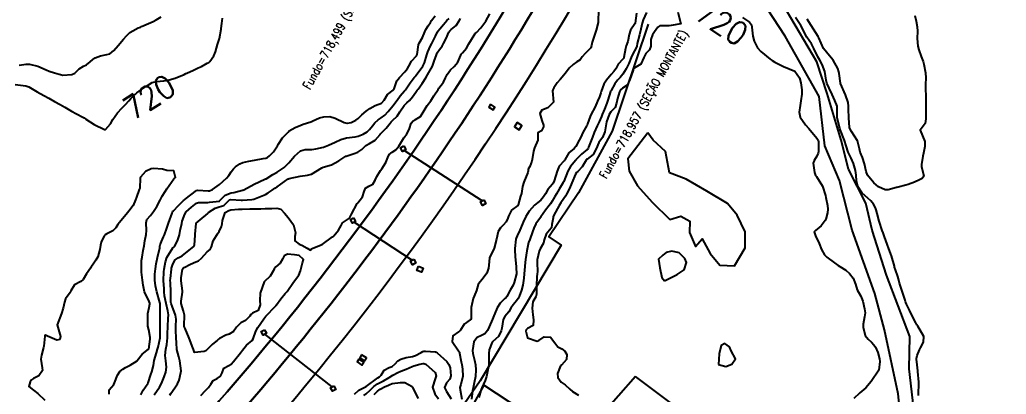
# Model space of a CAD drawing. Header units: metres. Extents: x 318500 to 325275, y 7408834 to 7428799.
# Drawn here: x 321341.3 to 321513.3, y 7415429.7 to 7415495.1 of the extents above; entities that cross this region are included whole.
import ezdxf
from ezdxf.enums import TextEntityAlignment as Align

# ---------------------------------------------------------------- set-up
doc = ezdxf.new("R2010")
doc.units = ezdxf.units.M
doc.header["$MEASUREMENT"] = 0
for name, color, linetype in [('Armário', 45, 'Continuous'), ('Cotas', 45, 'Continuous'), ('Curvas de Nivel 1m', 11, 'Continuous'), ('Curvas de Nivel 5m', 15, 'Continuous'), ('Divisas', 45, 'Continuous'), ('Edificações', 30, 'Continuous'), ('Hidrografia', 140, 'Continuous'), ('Linha Férrea', 20, 'Continuous'), ('Pórticos', 45, 'Continuous'), ('TEXTO', 45, 'Continuous'), ('Vias Primárias', 230, 'Continuous')]:
    doc.layers.add(name, color=color, linetype=linetype)
doc.styles.add('ROMANS', font='romans', dxfattribs={"height": 0.2})
doc.styles.add('Style-STANDARD', font='STANDARD.shx')

msp = doc.modelspace()

# ---------------------------------------------------------------- linework, layer by layer
at = {"layer": 'Armário'}
for points in [[(321423.43, 7415480.31), (321423.12, 7415479.83), (321423.88, 7415479.33), (321424.2, 7415479.81)], [(321428.09, 7415477.15), (321427.59, 7415476.37), (321428.41, 7415475.84), (321428.91, 7415476.61)], [(321410.88, 7415452.04), (321411.69, 7415451.71), (321411.4, 7415450.98), (321410.59, 7415451.31)], [(321400.95, 7415436.57), (321400.63, 7415436.08), (321401.47, 7415435.54), (321401.79, 7415436.03)], [(321400.49, 7415435.83), (321400.17, 7415435.34), (321401, 7415434.79), (321401.32, 7415435.29)]]:
    msp.add_lwpolyline(points, close=True, dxfattribs=at)
at = {"layer": 'Curvas de Nivel 1m', "flags": 128}
for points, elevation in [([(321372.94, 7415429.46), (321373.72, 7415430.37), (321374.28, 7415430.89), (321374.66, 7415431.44), (321375.08, 7415432.09), (321375.75, 7415432.44), (321376.35, 7415432.83), (321376.61, 7415433.42), (321376.95, 7415434.23), (321377.78, 7415434.74), (321378.22, 7415434.96), (321378.62, 7415435.39), (321379.81, 7415436.92), (321380.01, 7415437.16), (321380.18, 7415437.37), (321380.9, 7415438.28), (321381.84, 7415439.07), (321382.04, 7415439.35), (321382.51, 7415440.69), (321382.84, 7415441.34), (321383.89, 7415442.84), (321384.27, 7415443.31), (321385.92, 7415445.06), (321386.03, 7415445.18), (321386.11, 7415445.29), (321386.86, 7415446.36), (321387.64, 7415447.27), (321387.79, 7415447.43), (321387.95, 7415447.65), (321389.07, 7415449.25), (321389.99, 7415450.49), (321390.3, 7415451.24), (321390.64, 7415452.62), (321390.84, 7415453.23), (321390.04, 7415453.91), (321389.25, 7415454.04), (321388.04, 7415454.12), (321387.44, 7415453.87), (321387.14, 7415453.28), (321386.73, 7415452.57), (321386.01, 7415451.94), (321385.73, 7415451.57), (321385.59, 7415451.3), (321384.99, 7415450.3), (321383.97, 7415449.32), (321383.28, 7415447.33), (321383.21, 7415446.05), (321383.26, 7415445.33), (321382.94, 7415444.3), (321381.9, 7415443.82), (321381.61, 7415443.64), (321381.44, 7415443.35), (321380.7, 7415442.54), (321379.88, 7415442.16), (321379.11, 7415441.38), (321378.63, 7415440.62), (321377.85, 7415440.21), (321377.25, 7415440.01), (321376.15, 7415439.43), (321375.98, 7415439.29), (321375.84, 7415439.16), (321374.88, 7415438.39), (321373.95, 7415437.45), (321373.89, 7415437.37), (321373.81, 7415437.27), (321373.51, 7415437.15), (321371.81, 7415437), (321371.68, 7415437.35), (321371.64, 7415437.48), (321371.52, 7415437.78), (321370.91, 7415439.49), (321370.19, 7415441.18), (321370.04, 7415441.51), (321370.02, 7415441.66), (321370.06, 7415443.51), (321369.9, 7415444.19), (321369.5, 7415445.51), (321369.48, 7415445.96), (321369.74, 7415447.51), (321369.74, 7415447.72), (321369.49, 7415449.51), (321369.5, 7415449.99), (321369.73, 7415451.51), (321369.82, 7415451.69), (321370, 7415451.82), (321371.13, 7415452.38), (321372.02, 7415452.78), (321372.5, 7415453), (321373.01, 7415453.47), (321374.04, 7415454.54), (321374.52, 7415454.97), (321374.77, 7415455.44), (321375.06, 7415456.45), (321375.62, 7415457.43), (321375.82, 7415457.7), (321376.09, 7415458.1), (321376.54, 7415458.98), (321376.65, 7415459.42), (321376.69, 7415460), (321377.14, 7415461.41), (321377.77, 7415461.77), (321378.14, 7415461.89), (321379.51, 7415462.01), (321380.14, 7415462.01), (321381.44, 7415462.06), (321382.14, 7415462.07), (321383.4, 7415462.07), (321384.14, 7415462.11), (321385.32, 7415462.13), (321386.14, 7415462.16), (321386.86, 7415462.01), (321387.51, 7415461.28), (321388.13, 7415460.52), (321389.09, 7415459.26), (321389.44, 7415457.9), (321389.33, 7415457.25), (321389.32, 7415456.5), (321390.07, 7415455.91), (321390.55, 7415455.72), (321391.46, 7415455.22), (321392.05, 7415454.85), (321392.2, 7415455.07), (321392.43, 7415455.21), (321394.07, 7415455.83), (321395.9, 7415457.16), (321396, 7415457.25), (321396.08, 7415457.33), (321396.94, 7415458.31), (321397.38, 7415459.15), (321397.63, 7415459.63), (321398.12, 7415459.98), (321398.85, 7415460.41), (321399.16, 7415461.12), (321400.16, 7415462.98), (321400.28, 7415463.11), (321401.12, 7415464.15), (321401.4, 7415465.09), (321401.61, 7415465.68), (321402.2, 7415466.03), (321402.9, 7415466.38), (321403.33, 7415467.07), (321403.59, 7415467.7), (321404.24, 7415468.73), (321404.5, 7415469.06), (321405.18, 7415470.12), (321405.5, 7415471.04), (321405.75, 7415471.57), (321406.28, 7415471.97), (321406.93, 7415472.38), (321407.44, 7415473.01), (321408.31, 7415474.45), (321408.55, 7415474.76), (321408.75, 7415475), (321409.27, 7415476.06), (321409.57, 7415476.99), (321409.91, 7415477.43), (321410.36, 7415477.66), (321411.19, 7415478.15), (321411.68, 7415478.96), (321412.39, 7415480.09), (321413.03, 7415480.94), (321413.56, 7415481.79), (321414.28, 7415482.92), (321414.34, 7415483.01), (321414.43, 7415483.12), (321415.21, 7415484.15), (321415.57, 7415484.91), (321415.84, 7415485.53), (321416.47, 7415486.3), (321417.08, 7415486.89), (321417.7, 7415487.67), (321418.22, 7415488.87), (321418.31, 7415489.07), (321418.52, 7415489.3), (321419.26, 7415490.13), (321419.65, 7415490.85), (321420.56, 7415492.4), (321420.76, 7415492.64), (321420.96, 7415492.84), (321421.73, 7415493.67), (321422.59, 7415494.82), (321423.33, 7415496.09)], 724), ([(321442.24, 7415496.56), (321442.22, 7415494.93), (321442.18, 7415494.56), (321441.87, 7415493.26), (321441.63, 7415492.56), (321441.14, 7415491.17), (321441.03, 7415490.57), (321440.93, 7415490.18), (321440.53, 7415489.75), (321439.92, 7415489.18), (321439.42, 7415488.59), (321439.03, 7415488.06), (321438.5, 7415487.71), (321437.82, 7415487.28), (321437.16, 7415486.62), (321436.47, 7415485.73), (321435.55, 7415484.64), (321435.05, 7415484.05), (321434.44, 7415483.16), (321434.27, 7415482.82), (321434.25, 7415482.66), (321434.4, 7415480.66), (321433.39, 7415479.67), (321432.39, 7415479.3), (321432.01, 7415478.69), (321432.36, 7415477.5), (321432.69, 7415476.68), (321432.67, 7415476.35), (321432.34, 7415475.7), (321431.69, 7415475.33), (321431.7, 7415474.69), (321431.68, 7415474.06), (321431.11, 7415472.7), (321430.89, 7415472.1), (321430.67, 7415470.7), (321430.6, 7415470.37), (321430.25, 7415469.43), (321429.99, 7415468.96), (321429.98, 7415468.71), (321429.93, 7415468.41), (321429.22, 7415466.72), (321429, 7415465.93), (321428.8, 7415464.73), (321428.65, 7415464.27), (321428.22, 7415462.74), (321428.16, 7415462.63), (321427.09, 7415461.82), (321426.56, 7415460.76), (321426.45, 7415460.44), (321426.13, 7415459.8), (321425.65, 7415459.23), (321425.17, 7415458.77), (321424.78, 7415458.1), (321424.45, 7415456.78), (321424.06, 7415455.22), (321423.87, 7415454.79), (321423.27, 7415453.57), (321423.18, 7415452.8), (321423.1, 7415451.72), (321422.77, 7415450.81), (321421.99, 7415449.73), (321421.57, 7415449.24), (321421.29, 7415448.83), (321420.97, 7415447.83), (321420.57, 7415446.83), (321420.39, 7415446.39), (321420.06, 7415444.84), (321420.05, 7415444.71), (321420.03, 7415442.84), (321420, 7415442.74), (321419.9, 7415442.66), (321418.84, 7415441.9), (321418.18, 7415440.87), (321418.04, 7415440.7), (321417.87, 7415440.59), (321416.84, 7415439.89), (321416.71, 7415438.88), (321417.82, 7415437.28), (321417.99, 7415437.03), (321418.03, 7415436.87), (321418.31, 7415435.38), (321418.41, 7415434.86), (321418.55, 7415434.09), (321418.59, 7415432.86), (321418.25, 7415431.37), (321418.1, 7415430.86), (321418.12, 7415430.48), (321418.44, 7415428.86)], 724), ([(321448.89, 7415496.19), (321448.64, 7415494.47), (321448.63, 7415494.43), (321448.59, 7415494.34), (321447.83, 7415493.23), (321447.58, 7415492.48), (321447.35, 7415491.29), (321447.09, 7415490.49), (321446.97, 7415490.06), (321446.67, 7415488.5), (321446.64, 7415488.37), (321446.51, 7415488.18), (321445.69, 7415487.31), (321445.27, 7415486.51), (321444.95, 7415486.04), (321444.47, 7415485.51), (321443.62, 7415484.53), (321443.18, 7415483.8), (321442.72, 7415482.55), (321442.65, 7415482.32), (321442.42, 7415481.59), (321442.09, 7415480.87), (321441.95, 7415480.56), (321441.6, 7415479.77), (321440.95, 7415478.57), (321440.77, 7415478.18), (321440.35, 7415476.9), (321440.27, 7415476.67), (321440.21, 7415476.58), (321439.51, 7415475.41), (321439.15, 7415474.59), (321438.88, 7415474.03), (321438.3, 7415472.93), (321438, 7415472.6), (321437.09, 7415471.81), (321436.39, 7415470.63), (321436.35, 7415470.55), (321436.27, 7415470.45), (321435.39, 7415469.5), (321435.03, 7415468.65), (321434.53, 7415466.96), (321434.4, 7415466.66), (321434.34, 7415466.54), (321434.22, 7415466.38), (321433.43, 7415465.44), (321432.99, 7415464.67), (321432.69, 7415464.17), (321432.17, 7415463.57), (321431.68, 7415463.17), (321431.08, 7415462.7), (321430.15, 7415461.66), (321429.57, 7415460.72), (321429.11, 7415459.74), (321428.69, 7415458.73), (321428.52, 7415458.32), (321428.09, 7415457.35), (321427.9, 7415456.93), (321427.84, 7415456.74), (321427.69, 7415455.12), (321427.69, 7415454.74), (321427.79, 7415452.99), (321427.81, 7415452.74), (321427.95, 7415450.79), (321427.94, 7415450.74), (321427.52, 7415449.21), (321427.35, 7415448.75), (321426.87, 7415447.84), (321426.27, 7415446.76), (321426.14, 7415446.57), (321425.94, 7415446.38), (321425.09, 7415445.61), (321424.61, 7415444.78), (321423.9, 7415443.09), (321423.77, 7415442.79), (321423.21, 7415441.47), (321422.9, 7415440.8), (321422.41, 7415440.25), (321421.86, 7415439.96), (321421.08, 7415439.59), (321420.49, 7415438.83), (321420.31, 7415437.32), (321420.35, 7415436.83), (321420.61, 7415435.63), (321420.82, 7415434.82), (321420.89, 7415433.94), (321420.78, 7415432.82), (321420.6, 7415431.68), (321420.4, 7415430.83), (321420.27, 7415430.3), (321420.11, 7415428.83)], 723), ([(321450.62, 7415496.31), (321450.01, 7415495.03), (321449.86, 7415494.45), (321449.63, 7415493.4), (321449.37, 7415492.46), (321449.01, 7415490.93), (321448.94, 7415490.46), (321448.84, 7415490.16), (321448.53, 7415489.65), (321448.12, 7415488.87), (321447.97, 7415488.48), (321447.53, 7415487.45), (321447.05, 7415486.49), (321446.47, 7415485.55), (321446, 7415484.97), (321445.58, 7415484.51), (321445.09, 7415483.87), (321444.43, 7415482.73), (321444.36, 7415482.59), (321444.33, 7415482.52), (321443.89, 7415481.05), (321443.73, 7415480.53), (321443.32, 7415479.46), (321442.91, 7415478.54), (321442.75, 7415478.17), (321442.36, 7415477.26), (321442.11, 7415476.79), (321442, 7415476.56), (321441.5, 7415475.4), (321441.19, 7415474.57), (321440.52, 7415472.8), (321440.44, 7415472.58), (321440.39, 7415472.48), (321440.3, 7415472.4), (321439.27, 7415471.6), (321438.31, 7415470.6), (321438.29, 7415470.58), (321438.27, 7415470.55), (321437.39, 7415469.47), (321436.92, 7415468.62), (321436.22, 7415466.85), (321436.11, 7415466.63), (321435.38, 7415465.47), (321434.9, 7415464.65), (321434.65, 7415464.19), (321434.17, 7415463.4), (321433.87, 7415462.96), (321433.65, 7415462.67), (321433.02, 7415461.81), (321432.22, 7415460.68), (321432.19, 7415460.63), (321432.14, 7415460.56), (321431.35, 7415459.46), (321430.97, 7415458.7), (321430.74, 7415458.07), (321430.25, 7415456.71), (321430.07, 7415456.18), (321429.73, 7415454.72), (321429.54, 7415453.22), (321429.49, 7415452.72), (321429.35, 7415451.38), (321429.3, 7415450.72), (321429.22, 7415449.95), (321429.05, 7415448.72), (321428.83, 7415447.86), (321428.4, 7415446.73), (321428.26, 7415446.43), (321427.94, 7415446.02), (321427.35, 7415445.33), (321426.99, 7415444.75), (321426.6, 7415444.07), (321425.91, 7415443.28), (321425.65, 7415442.76), (321425.39, 7415441.25), (321425.3, 7415440.77), (321424.84, 7415439.79), (321423.84, 7415438.92), (321423.77, 7415438.87), (321423.69, 7415438.79), (321423.2, 7415437.42), (321423.12, 7415436.8), (321423.15, 7415435.45), (321423.13, 7415434.8), (321422.91, 7415433.66), (321422.71, 7415432.8), (321422.49, 7415432.07), (321421.91, 7415430.81), (321421.85, 7415430.69), (321421.73, 7415430.37), (321421.39, 7415429.14)], 722), ([(321456.07, 7415496.37), (321456.59, 7415494.36), (321454.92, 7415494.05), (321454.58, 7415494.02), (321452.97, 7415494.03), (321452.58, 7415493.77), (321452.04, 7415492.95), (321451.66, 7415492.43), (321451.38, 7415491.6), (321451.37, 7415490.43), (321451.17, 7415489.8), (321450.52, 7415489.18), (321450.25, 7415488.71), (321450.17, 7415488.45), (321449.65, 7415487.29), (321448.48, 7415486.63), (321448.41, 7415486.54), (321448.37, 7415486.47), (321448.27, 7415486.27), (321447.68, 7415484.48), (321447.27, 7415483.67), (321446.44, 7415483.14), (321446.09, 7415482.85), (321445.92, 7415482.51), (321445.59, 7415481.33), (321445.41, 7415480.51), (321445.13, 7415479.77), (321444.38, 7415479), (321444.1, 7415478.52), (321443.66, 7415477.23), (321443.52, 7415476.53), (321443.38, 7415475.49), (321442.94, 7415474.54), (321442.31, 7415473.64), (321441.84, 7415472.56), (321441.32, 7415471.53), (321440.27, 7415470.75), (321440.17, 7415470.68), (321440.1, 7415470.58), (321439.43, 7415469.41), (321438.63, 7415468.6), (321438.43, 7415468.41), (321438.24, 7415468.1), (321437.61, 7415466.61), (321437.2, 7415465.62), (321436.7, 7415464.62), (321436.52, 7415464.29), (321436.18, 7415463.86), (321435.68, 7415463.13), (321435.4, 7415462.64), (321434.45, 7415460.96), (321434.34, 7415460.66), (321434.33, 7415460.47), (321434.12, 7415459.32), (321434.03, 7415458.74), (321433.99, 7415458.66), (321433.13, 7415457.64), (321432.79, 7415456.67), (321432.68, 7415456.07), (321432.06, 7415455.07), (321431.91, 7415454.68), (321431.58, 7415453.14), (321431.56, 7415452.69), (321431.62, 7415451.08), (321431.57, 7415450.69), (321431.47, 7415450.17), (321431.44, 7415448.69), (321431.46, 7415447.19), (321431.3, 7415446.69), (321430.82, 7415445.82), (321430.71, 7415444.7), (321430.78, 7415443.56), (321430.92, 7415442.69), (321430.88, 7415441.7), (321429.88, 7415441.2), (321429.62, 7415440.96), (321429.57, 7415440.71), (321429.85, 7415439.56), (321431.56, 7415438.97), (321431.85, 7415439.1), (321432.79, 7415439.74), (321433.86, 7415439.67), (321434.61, 7415438.65), (321435.16, 7415437.97), (321435.83, 7415437.62), (321436.4, 7415437.19), (321436.72, 7415436.62), (321436.68, 7415435.75), (321435.79, 7415434.8), (321435.7, 7415434.73), (321435.63, 7415434.63), (321435.11, 7415433.3), (321435.14, 7415432.64), (321435.75, 7415431.83), (321436.46, 7415431.34), (321437.25, 7415430.61), (321437.73, 7415430.17), (321438.78, 7415429.53)], 721), ([(321341.26, 7415487.11), (321342.47, 7415487.34), (321343.02, 7415487.32), (321344.47, 7415486.97), (321345.98, 7415486.32), (321346.45, 7415486.1), (321347.41, 7415485.82), (321348.22, 7415485.57), (321348.45, 7415485.49), (321348.86, 7415485.38), (321350.45, 7415485.49), (321350.92, 7415485.77), (321351.72, 7415486.51), (321352.47, 7415486.94), (321353, 7415487.21), (321353.61, 7415487.73), (321354.07, 7415488.14), (321354.49, 7415488.39), (321355.44, 7415488.77), (321356.5, 7415488.98), (321357.05, 7415489.14), (321357.72, 7415489.68), (321358.52, 7415490.6), (321359.43, 7415491.66), (321359.95, 7415492.24), (321360.55, 7415492.82), (321361.04, 7415493.15), (321362.01, 7415493.63), (321362.38, 7415493.8), (321362.56, 7415493.88), (321363.77, 7415494.4), (321364.58, 7415494.77), (321365.11, 7415495.05), (321365.98, 7415495.57)], 719), ([(321362.44, 7415429.6), (321362.89, 7415430.42), (321363.7, 7415431.59), (321363.71, 7415431.61), (321363.73, 7415431.67), (321364.21, 7415433.13), (321364.35, 7415433.58), (321364.64, 7415434.72), (321364.8, 7415435.57), (321365.16, 7415436.92), (321365.37, 7415437.57), (321365.46, 7415437.92), (321365.84, 7415439.56), (321365.84, 7415441.56), (321365.81, 7415443.48), (321365.81, 7415443.56), (321365.81, 7415443.64), (321365.82, 7415445.56), (321365.79, 7415445.69), (321365.22, 7415447.57), (321364.99, 7415448.61), (321364.9, 7415449.58), (321364.91, 7415450.65), (321365.01, 7415451.57), (321365.13, 7415452.46), (321365.35, 7415453.57), (321365.74, 7415455.25), (321365.79, 7415455.56), (321365.84, 7415455.78), (321366.06, 7415456.33), (321366.43, 7415457.2), (321366.57, 7415457.55), (321366.98, 7415458.67), (321367.28, 7415459.54), (321367.91, 7415461.32), (321367.98, 7415461.53), (321368.04, 7415461.63), (321368.13, 7415461.73), (321369.03, 7415462.64), (321369.92, 7415463.51), (321370.05, 7415463.63), (321370.16, 7415463.72), (321371.18, 7415464.49), (321372.19, 7415465.24), (321372.37, 7415465.29), (321374.19, 7415465.2), (321374.41, 7415465.22), (321374.94, 7415465.44), (321376.2, 7415466.32), (321377.38, 7415467.41), (321377.77, 7415467.86), (321378.23, 7415468.54), (321378.61, 7415469.02), (321378.99, 7415469.39), (321379.7, 7415469.93), (321380.25, 7415470.15), (321381.26, 7415470.36), (321382.26, 7415470.58), (321383.76, 7415470.82), (321384.26, 7415470.93), (321384.53, 7415471.05), (321384.91, 7415471.31), (321385.58, 7415472), (321386.29, 7415473.05), (321386.42, 7415473.3), (321387.15, 7415474.44), (321387.95, 7415475.28), (321388.13, 7415475.46), (321388.33, 7415475.65), (321389.35, 7415476.24), (321390.34, 7415476.69), (321390.76, 7415476.82), (321392.1, 7415477.22), (321392.27, 7415477.31), (321392.35, 7415477.37), (321393.61, 7415477.95), (321394.36, 7415478.1), (321395.38, 7415478.16), (321396.36, 7415477.91), (321397.89, 7415477.14), (321398.35, 7415477), (321398.49, 7415476.99), (321399.1, 7415477.13), (321399.96, 7415477.51), (321400.36, 7415477.83), (321400.99, 7415478.48), (321401.75, 7415479.09), (321402.38, 7415479.57), (321403.34, 7415480.12), (321404.39, 7415480.51), (321404.91, 7415481.05), (321405.45, 7415482.01), (321406.43, 7415482.77), (321406.55, 7415482.9), (321406.62, 7415483.03), (321407.09, 7415484.38), (321407.54, 7415485.01), (321408.47, 7415485.97), (321408.93, 7415486.54), (321409.19, 7415486.99), (321409.63, 7415487.85), (321410.51, 7415488.78), (321410.59, 7415488.9), (321410.61, 7415488.98), (321410.85, 7415490.66), (321410.96, 7415490.97), (321411.54, 7415491.95), (321411.97, 7415492.96), (321412.15, 7415493.37), (321412.58, 7415494), (321412.94, 7415494.59), (321413.14, 7415494.94), (321413.78, 7415495.76)], 721), ([(321364.78, 7415429.57), (321365.72, 7415430.92), (321366.05, 7415431.56), (321366.54, 7415432.76), (321366.81, 7415433.54), (321366.92, 7415434.4), (321366.8, 7415435.54), (321366.72, 7415436.46), (321366.84, 7415437.54), (321366.98, 7415438.38), (321367.1, 7415439.54), (321367.13, 7415440.26), (321367.18, 7415441.54), (321367.24, 7415442.9), (321367.26, 7415443.54), (321367.16, 7415444.28), (321366.85, 7415445.55), (321366.59, 7415446.9), (321366.54, 7415447.55), (321366.5, 7415448.09), (321366.38, 7415449.55), (321366.46, 7415451.08), (321366.53, 7415451.55), (321366.75, 7415452.82), (321367.01, 7415453.55), (321368.05, 7415455.23), (321368.19, 7415455.38), (321368.36, 7415455.53), (321368.93, 7415456.66), (321369.18, 7415457.52), (321369.34, 7415458.26), (321369.58, 7415459.52), (321369.69, 7415459.93), (321370.13, 7415461.11), (321370.38, 7415461.51), (321371.27, 7415462.37), (321372.15, 7415463.04), (321372.49, 7415463.14), (321374.16, 7415463.17), (321374.4, 7415463.2), (321376.16, 7415463.41), (321376.19, 7415463.43), (321377.14, 7415464.45), (321378.18, 7415464.84), (321378.67, 7415464.91), (321380.19, 7415465.3), (321380.25, 7415465.32), (321380.39, 7415465.38), (321382.2, 7415466.38), (321384.1, 7415467.22), (321384.21, 7415467.27), (321384.24, 7415467.29), (321384.28, 7415467.32), (321385.45, 7415468.07), (321386.23, 7415468.49), (321387.44, 7415469.28), (321388.25, 7415470.07), (321389.24, 7415471.26), (321390.28, 7415472.19), (321391.08, 7415472.43), (321392.29, 7415472.44), (321392.97, 7415472.53), (321394.29, 7415472.82), (321394.57, 7415472.92), (321395.16, 7415473.18), (321396.31, 7415473.68), (321397.31, 7415474.15), (321398.31, 7415474.48), (321399.84, 7415474.65), (321400.32, 7415474.75), (321401.2, 7415475.1), (321401.92, 7415475.5), (321402.33, 7415475.89), (321402.85, 7415476.57), (321403.24, 7415477.07), (321403.82, 7415477.61), (321404.36, 7415477.95), (321405, 7415478.42), (321405.59, 7415479.04), (321406.39, 7415480.02), (321407.12, 7415481.02), (321407.65, 7415481.77), (321408.43, 7415482.68), (321408.58, 7415482.84), (321408.7, 7415483), (321409.41, 7415484.03), (321410.13, 7415484.98), (321410.28, 7415485.16), (321410.46, 7415485.39), (321411.63, 7415486.96), (321411.92, 7415487.53), (321412.32, 7415488.95), (321412.37, 7415489.09), (321412.52, 7415489.44), (321412.98, 7415490.5), (321413.18, 7415490.94), (321413.85, 7415492.22), (321414.18, 7415492.93), (321414.32, 7415493.16), (321414.57, 7415493.46), (321415.25, 7415494.24), (321415.83, 7415494.91), (321416.19, 7415495.31)], 722), ([(321367.52, 7415429.53), (321367.71, 7415429.8), (321368.41, 7415430.83), (321368.84, 7415431.52), (321369.12, 7415432.14), (321369.45, 7415433.51), (321369.47, 7415433.81), (321369.28, 7415435.52), (321369.09, 7415436.23), (321368.74, 7415437.52), (321368.67, 7415438.67), (321368.64, 7415439.52), (321368.58, 7415440.8), (321368.57, 7415441.52), (321368.61, 7415442.8), (321368.51, 7415443.52), (321367.91, 7415445.05), (321367.74, 7415445.53), (321367.71, 7415445.75), (321367.71, 7415447.53), (321367.61, 7415449.18), (321367.59, 7415449.54), (321367.6, 7415449.91), (321367.78, 7415451.53), (321367.81, 7415451.72), (321368.01, 7415452.4), (321368.42, 7415453.13), (321368.94, 7415453.52), (321369.66, 7415453.88), (321370.04, 7415454.12), (321371.67, 7415455.49), (321371.81, 7415455.73), (321371.94, 7415457.48), (321371.95, 7415457.61), (321372.08, 7415459.48), (321372.11, 7415459.57), (321372.78, 7415460.13), (321374.13, 7415461.23), (321374.23, 7415461.34), (321374.33, 7415461.45), (321375.4, 7415462.17), (321376.14, 7415462.39), (321376.9, 7415462.67), (321377.7, 7415463.41), (321377.93, 7415463.64), (321378.16, 7415463.7), (321379.97, 7415463.57), (321380.16, 7415463.57), (321381.83, 7415463.69), (321382.17, 7415463.76), (321383.3, 7415464.2), (321384.18, 7415464.59), (321384.67, 7415464.83), (321385.34, 7415465.31), (321385.84, 7415465.65), (321386.2, 7415465.88), (321388.14, 7415467.27), (321388.21, 7415467.32), (321388.31, 7415467.37), (321390.23, 7415467.78), (321391.54, 7415467.91), (321392.23, 7415468.1), (321394.01, 7415469.19), (321394.15, 7415469.29), (321394.24, 7415469.33), (321395.67, 7415469.75), (321396.25, 7415470.02), (321396.97, 7415470.44), (321398, 7415471.14), (321398.18, 7415471.24), (321398.27, 7415471.27), (321399.67, 7415471.73), (321400.28, 7415471.96), (321400.97, 7415472.42), (321401.71, 7415473.09), (321402.3, 7415473.44), (321403.31, 7415474.07), (321404.18, 7415475.06), (321404.24, 7415475.14), (321404.32, 7415475.23), (321405.25, 7415476.13), (321405.92, 7415477.04), (321406.12, 7415477.27), (321406.36, 7415477.48), (321407.12, 7415478.26), (321407.61, 7415479.01), (321408.39, 7415480.08), (321408.85, 7415480.54), (321409.3, 7415480.99), (321409.8, 7415481.59), (321410.42, 7415482.44), (321410.64, 7415482.76), (321410.79, 7415482.97), (321411.49, 7415483.91), (321412.17, 7415484.95), (321412.46, 7415485.43), (321413.28, 7415486.94), (321413.62, 7415487.81), (321414, 7415488.93), (321414.15, 7415489.29), (321414.52, 7415489.89), (321414.99, 7415490.46), (321415.25, 7415490.91), (321415.68, 7415491.78), (321416.16, 7415492.9), (321416.32, 7415493.15), (321416.57, 7415493.36), (321417.41, 7415494.05), (321417.97, 7415494.88), (321418.18, 7415495.3)], 723), ([(321497.43, 7415495.82), (321497.62, 7415494.8), (321497.81, 7415493.81), (321497.86, 7415493.08), (321497.82, 7415491.81), (321497.93, 7415490.43), (321498.08, 7415489.81), (321498.52, 7415488.67), (321498.87, 7415487.8), (321499, 7415487.3), (321499.26, 7415485.79), (321499.35, 7415484.92), (321499.29, 7415483.79), (321499.27, 7415482.97), (321499.32, 7415481.79), (321499.34, 7415480.87), (321499.34, 7415479.79), (321499.33, 7415478.86), (321499.33, 7415477.79), (321499.19, 7415476.97), (321498.35, 7415475.8), (321499.12, 7415473.79), (321499.16, 7415472.95), (321498.94, 7415471.79), (321498.82, 7415471.27), (321498.55, 7415469.8), (321498.59, 7415469.47), (321498.98, 7415467.79), (321498.68, 7415467.36), (321498.24, 7415467.11), (321497.34, 7415466.7), (321496.23, 7415466.3), (321495.86, 7415466.2), (321494.47, 7415465.86), (321494.27, 7415465.81), (321494.22, 7415465.79), (321492.73, 7415465.35), (321492.21, 7415465.37), (321491.04, 7415465.9), (321490.23, 7415466.58), (321489.17, 7415467.93), (321488.91, 7415468.58), (321488.64, 7415469.93), (321488.29, 7415471), (321487.89, 7415471.94), (321487.73, 7415472.52), (321487.39, 7415473.95), (321486.34, 7415475.56), (321486.13, 7415475.96), (321486.04, 7415476.28), (321485.89, 7415477.97), (321485.86, 7415479.43), (321485.86, 7415479.97), (321485.78, 7415480.6), (321485.34, 7415481.98), (321484.46, 7415483.94), (321484.44, 7415483.99), (321484.2, 7415485.71), (321484.14, 7415486), (321483.95, 7415486.54), (321483.16, 7415488.01), (321482.52, 7415488.74), (321481.5, 7415490.03), (321480.67, 7415491.93), (321480.63, 7415492.04), (321480.56, 7415492.16), (321479.32, 7415494.06), (321478.61, 7415495.14)], 721), ([(321401.33, 7415429.47), (321401.72, 7415429.77), (321402.42, 7415430.38), (321403.07, 7415431.06), (321403.74, 7415431.54), (321404.74, 7415432.05), (321405.76, 7415432.64), (321406.39, 7415433.02), (321407.27, 7415433.51), (321407.77, 7415433.73), (321408.69, 7415434.07), (321409.78, 7415434.56), (321410.08, 7415434.67), (321411.1, 7415434.96), (321411.66, 7415435.09), (321411.79, 7415435.09), (321412.16, 7415434.94), (321413.77, 7415433.48), (321413.95, 7415432.92), (321413.75, 7415432.37), (321413.33, 7415430.93), (321413.72, 7415429.78), (321414.36, 7415428.91)], 726), ([(321403.13, 7415429.65), (321403.73, 7415430.25), (321404.2, 7415430.58), (321405.07, 7415431.04), (321405.53, 7415431.24), (321405.74, 7415431.34), (321406.28, 7415431.56), (321407.75, 7415431.77), (321408.5, 7415431.74), (321409.74, 7415431.03), (321409.79, 7415430.97), (321409.82, 7415430.89), (321410.83, 7415428.96)], 727)]:
    msp.add_lwpolyline(points, dxfattribs=dict(at, elevation=elevation))
at = {"layer": 'Curvas de Nivel 5m', "flags": 128}
for points, elevation in [([(321340.55, 7415483.79), (321342.42, 7415483.54), (321342.94, 7415483.35), (321344.41, 7415482.51), (321345.57, 7415481.84), (321346.39, 7415481.38), (321347.39, 7415480.82), (321348.38, 7415480.26), (321349.2, 7415479.79), (321350.36, 7415479.13), (321351.22, 7415478.63), (321352.35, 7415478.05), (321352.55, 7415477.95), (321352.86, 7415477.74), (321354.34, 7415476.76), (321356.1, 7415475.93), (321356.32, 7415475.91), (321357.16, 7415476.87), (321357.58, 7415477.68), (321358.36, 7415478.8), (321359.17, 7415479.66), (321359.76, 7415480.27), (321360.39, 7415480.93), (321360.73, 7415481.3), (321361.03, 7415481.63), (321361.74, 7415482.3), (321362.42, 7415482.75), (321362.94, 7415483.1), (321363.59, 7415483.6), (321364.44, 7415484.11), (321365.17, 7415484.31), (321366.44, 7415484.43), (321367.42, 7415484.58), (321368.44, 7415484.87), (321369.99, 7415485.52), (321370.29, 7415485.67), (321370.45, 7415485.74), (321371.66, 7415486.29), (321372.47, 7415486.66), (321373.02, 7415486.93), (321374.04, 7415487.46), (321374.32, 7415487.63), (321374.48, 7415487.78), (321375.2, 7415488.75), (321375.5, 7415489.45), (321375.85, 7415490.77), (321376.07, 7415491.44), (321376.17, 7415491.8), (321376.45, 7415493.43), (321376.46, 7415493.53), (321376.58, 7415494.43), (321376.69, 7415495.33)], 720), ([(321467.36, 7415495.47), (321468.6, 7415494.67), (321468.92, 7415494.2), (321469.01, 7415493.77), (321469.18, 7415492.19), (321469.41, 7415491.33), (321469.96, 7415490.19), (321470.53, 7415489.5), (321472.16, 7415488.16), (321472.51, 7415487.93), (321472.97, 7415487.67), (321474.49, 7415486.9), (321476.48, 7415486.1), (321477.28, 7415484.9), (321477.54, 7415484.08), (321477.7, 7415482.82), (321477.7, 7415482.08), (321477.55, 7415480.94), (321477.41, 7415480.08), (321477.24, 7415478.94), (321477.41, 7415478.08), (321478.36, 7415476.7), (321478.91, 7415476.06), (321480.33, 7415474.42), (321480.54, 7415474.04), (321480.59, 7415473.76), (321480.59, 7415472.04), (321480.54, 7415471.79), (321480.29, 7415471.26), (321479.83, 7415470.49), (321479.7, 7415470.05), (321479.91, 7415468.38), (321480, 7415468.04), (321480.09, 7415467.89), (321480.24, 7415467.71), (321481.31, 7415466.03), (321481.84, 7415464.38), (321481.91, 7415464.02), (321482.17, 7415462.64), (321482.23, 7415462.02), (321482.15, 7415461.36), (321481.88, 7415460.28), (321481.77, 7415460.02), (321481.06, 7415459.1), (321480.11, 7415458.29), (321479.96, 7415458.19), (321479.87, 7415458.04), (321480.1, 7415457.32), (321480.71, 7415456.03), (321481.11, 7415454.99), (321481.67, 7415454.02), (321482.05, 7415453.65), (321483.39, 7415452.64), (321484.03, 7415452.18), (321484.33, 7415451.99), (321485.39, 7415451.34), (321486.02, 7415450.8), (321486.63, 7415449.95), (321487.03, 7415448.91), (321487.35, 7415447.95), (321487.96, 7415446.79), (321488.33, 7415445.93), (321488.64, 7415444.63), (321488.72, 7415443.93), (321488.63, 7415443.22), (321488.42, 7415441.93), (321488.41, 7415441.41), (321488.73, 7415439.93), (321489.24, 7415439.3), (321489.86, 7415438.77), (321490.27, 7415438.32), (321490.53, 7415437.9), (321490.95, 7415437), (321491.25, 7415435.89), (321491.32, 7415435.39), (321491.14, 7415433.89), (321489.77, 7415431.91), (321488.88, 7415430.8), (321487.84, 7415429.94), (321487.78, 7415429.9), (321487.74, 7415429.87), (321486.75, 7415428.93)], 720), ([(321498.07, 7415429.46), (321498.04, 7415429.8), (321498.11, 7415431.45), (321498.1, 7415431.8), (321497.93, 7415433.65), (321497.92, 7415433.8), (321497.81, 7415434.82), (321497.7, 7415435.8), (321497.71, 7415435.92), (321497.83, 7415436.44), (321498.2, 7415437.44), (321498.37, 7415437.79), (321498.89, 7415438.76), (321498.95, 7415439.79), (321497.9, 7415441.55), (321497.74, 7415441.8), (321497.57, 7415442.14), (321496.72, 7415443.82), (321496.46, 7415444.35), (321495.95, 7415445.41), (321495.81, 7415445.7), (321495.77, 7415445.83), (321495.7, 7415446.09), (321495.13, 7415447.84), (321494.75, 7415449.1), (321494.54, 7415449.85), (321494.43, 7415450.27), (321494.03, 7415451.42), (321493.88, 7415451.86), (321493.83, 7415452.07), (321493.32, 7415453.87), (321492.88, 7415455.07), (321492.57, 7415455.88), (321492.1, 7415457.19), (321491.92, 7415457.7), (321491.86, 7415457.88), (321491.73, 7415458.28), (321491.21, 7415459.89), (321490.82, 7415461.24), (321490.65, 7415461.9), (321490.52, 7415462.25), (321490.18, 7415462.85), (321489.74, 7415463.47), (321489.23, 7415463.92), (321488.2, 7415464.78), (321487.48, 7415465.95), (321487.25, 7415466.93), (321487.19, 7415467.95), (321487.08, 7415468.77), (321486.69, 7415469.96), (321486.28, 7415470.9), (321485.8, 7415471.97), (321485.41, 7415473.07), (321485.14, 7415473.98), (321484.41, 7415475.92), (321484.38, 7415475.99), (321484.35, 7415476.07), (321483.88, 7415478), (321483.88, 7415479.48), (321483.84, 7415480), (321483.45, 7415480.97), (321482.99, 7415482.01), (321482.45, 7415483.13), (321482.07, 7415484.02), (321481.96, 7415484.53), (321481.7, 7415486.03), (321481.26, 7415487.27), (321480.85, 7415488.04), (321480.52, 7415488.59), (321479.78, 7415490.05), (321479.38, 7415490.88), (321478.56, 7415492.01), (321478.53, 7415492.04), (321478.52, 7415492.07), (321478.5, 7415492.14), (321477.53, 7415494.09), (321476.61, 7415495.47)], 720), ([(321356.96, 7415429.68), (321356.94, 7415430.46), (321357.73, 7415431.41), (321357.88, 7415431.67), (321358.37, 7415433.04), (321358.78, 7415433.65), (321359.31, 7415434.1), (321359.77, 7415434.37), (321360.61, 7415434.79), (321361.79, 7415435.51), (321361.82, 7415435.58), (321361.83, 7415435.61), (321362.69, 7415436.71), (321363.81, 7415437.54), (321363.83, 7415437.59), (321364.1, 7415439.33), (321364.1, 7415439.59), (321363.86, 7415440.91), (321363.67, 7415441.59), (321363.65, 7415441.82), (321363.67, 7415443.59), (321363.68, 7415443.8), (321363.91, 7415444.83), (321364.01, 7415445.5), (321364, 7415445.59), (321363.92, 7415445.86), (321363.12, 7415447.6), (321362.86, 7415448.71), (321362.73, 7415449.6), (321362.6, 7415450.99), (321362.59, 7415451.6), (321362.6, 7415453.02), (321362.66, 7415453.6), (321362.88, 7415454.77), (321363.02, 7415455.6), (321363.18, 7415456.48), (321363.39, 7415457.6), (321363.43, 7415458.26), (321363.37, 7415459.6), (321363.5, 7415460.21), (321364.12, 7415460.92), (321364.69, 7415461.58), (321365.27, 7415462.44), (321365.83, 7415463.56), (321365.92, 7415463.81), (321366.17, 7415464.28), (321366.67, 7415465.06), (321366.99, 7415465.55), (321368.21, 7415467.3), (321368.33, 7415467.41), (321368.52, 7415467.53), (321368.23, 7415468.68), (321367.01, 7415468.77), (321366.23, 7415468.97), (321364.69, 7415469.13), (321364.23, 7415469.03), (321363.27, 7415468.56), (321362.37, 7415467.61), (321362.34, 7415467.48), (321362.27, 7415465.61), (321362.25, 7415465.55), (321362.19, 7415465.41), (321361.68, 7415464.1), (321361.52, 7415463.62), (321361.11, 7415462.66), (321360.37, 7415461.64), (321360.13, 7415461.38), (321358.71, 7415459.66), (321358.46, 7415459.31), (321358.1, 7415458.75), (321357.55, 7415458.22), (321356.52, 7415457.69), (321356.23, 7415457.53), (321356.07, 7415457.32), (321355.54, 7415456.22), (321355.42, 7415455.7), (321355.32, 7415454.97), (321354.97, 7415453.71), (321354.63, 7415453.1), (321354.01, 7415452.23), (321353.8, 7415451.92), (321353.66, 7415451.73), (321353, 7415450.72), (321352.42, 7415449.74), (321351.97, 7415449.4), (321350.9, 7415448.82), (321350.28, 7415447.77), (321350.18, 7415447.53), (321349.94, 7415447.21), (321349.34, 7415446.37), (321349.14, 7415445.78), (321348.94, 7415444.75), (321348.63, 7415443.79), (321347.87, 7415441.8), (321348.43, 7415439.79), (321348.36, 7415439.27), (321347.83, 7415439.13), (321346.19, 7415439.82), (321345.84, 7415439.99), (321345.74, 7415439.93), (321345.71, 7415439.83), (321345.54, 7415438.11), (321345.49, 7415437.83), (321345.12, 7415436.52), (321345.05, 7415435.84), (321345.28, 7415434.32), (321345.29, 7415433.83), (321344.68, 7415432.91), (321343.74, 7415432.47), (321343.4, 7415432.19), (321343.19, 7415431.86), (321342.93, 7415431.07), (321343.72, 7415430.39), (321344.47, 7415429.84), (321345.69, 7415428.68)], 720), ([(321399.72, 7415429.68), (321400.44, 7415430.38), (321401.74, 7415431.07), (321403.76, 7415432.56), (321404.06, 7415432.75), (321404.35, 7415433.04), (321404.9, 7415433.91), (321405.78, 7415434.36), (321406.25, 7415434.56), (321406.82, 7415435.01), (321407.29, 7415435.51), (321407.8, 7415435.79), (321408.7, 7415436.09), (321409.81, 7415436.31), (321410.34, 7415436.44), (321411.32, 7415436.96), (321411.62, 7415437.15), (321411.82, 7415437.2), (321412.07, 7415437.19), (321413.82, 7415437.08), (321413.95, 7415437.04), (321414.11, 7415436.92), (321415.8, 7415435.39), (321416.15, 7415434.89), (321416.37, 7415434.3), (321416.52, 7415432.88), (321416.31, 7415432.32), (321415.75, 7415431.67), (321415.4, 7415430.9), (321415.73, 7415430.19), (321416.54, 7415428.88)], 725)]:
    msp.add_lwpolyline(points, dxfattribs=dict(at, elevation=elevation))
at = {"layer": 'Divisas'}
msp.add_lwpolyline([(321450.9, 7415494.31), (321444.64, 7415475.64), (321438.78, 7415464.85), (321433.57, 7415457.17), (321435.76, 7415455.69), (321421.64, 7415432.03), (321409.71, 7415414.65), (321409.51, 7415413.53), (321403.83, 7415405.6), (321387.84, 7415387.83), (321368.59, 7415367.93), (321352.25, 7415354.07), (321353.24, 7415352.9), (321330.36, 7415337.52), (321313.47, 7415322.92), (321299.76, 7415313.81), (321291.66, 7415307.06), (321276.02, 7415295.03)], dxfattribs=at)
at = {"layer": 'Edificações'}
msp.add_lwpolyline([(321448.7, 7415432.78), (321442.77, 7415426.05), (321448.4, 7415421.08), (321454.74, 7415428.28)], close=True, dxfattribs=at)
msp.add_lwpolyline([(321428.9, 7415426.92), (321422.26, 7415431.3), (321414.73, 7415417.66)], dxfattribs=at)
at = {"layer": 'Hidrografia'}
for points in [[(321515.58, 7415379.98), (321509.39, 7415383.83), (321505.8, 7415386.5), (321503.98, 7415389.34), (321500.81, 7415394.3), (321498.64, 7415403.66), (321497.45, 7415412.21), (321496.19, 7415415.29), (321495.49, 7415420.32), (321494.51, 7415429.77), (321492.13, 7415440.91), (321490.45, 7415447.26), (321486.46, 7415458.33), (321484.29, 7415467.02), (321481.7, 7415473.03), (321480.72, 7415481.69), (321474.78, 7415492.21), (321469.74, 7415500), (321467.4, 7415501.83), (321461.55, 7415504.3), (321457.05, 7415505.12), (321452.91, 7415505.25)], [(321518.72, 7415382.79), (321511.66, 7415385.64), (321506.81, 7415389.31), (321502.63, 7415395.75), (321500.91, 7415402.45), (321498.91, 7415413.83), (321497.78, 7415422.54), (321496.42, 7415434.15), (321496.55, 7415439.8), (321492.47, 7415450.47), (321489.94, 7415458.34), (321488.85, 7415463.03), (321485.86, 7415469), (321484.54, 7415474.07), (321482.13, 7415482.2), (321480.32, 7415487.72), (321475.02, 7415496.71), (321472.75, 7415500)], [(321450.83, 7415475.31), (321447.39, 7415470.8), (321447.59, 7415468.64), (321449.06, 7415466.09), (321451.61, 7415463.25), (321454.66, 7415460.17), (321456.62, 7415460.76), (321458.19, 7415459.88), (321458.1, 7415457.92), (321459.17, 7415455.47), (321460.35, 7415456.84), (321461.73, 7415454.29), (321463.4, 7415452.23), (321465.95, 7415452.13), (321467.81, 7415455.27), (321467.81, 7415458.02), (321466.44, 7415460.96), (321464.77, 7415463.02), (321461.14, 7415465.17), (321457.51, 7415467.23), (321454.65, 7415468.33), (321453.96, 7415472.06), (321451.8, 7415474.02), (321450.83, 7415475.31)], [(321453.75, 7415449.5), (321455.96, 7415450.62), (321457.2, 7415451.43), (321457.58, 7415452.71), (321457.31, 7415453.37), (321456.3, 7415454.37), (321455.06, 7415454.68), (321454.02, 7415454.45), (321453.44, 7415453.98), (321452.74, 7415453.25), (321452.93, 7415451.78), (321453.28, 7415450.08), (321453.75, 7415449.5)], [(321463.18, 7415434.91), (321464.43, 7415434.52), (321465.49, 7415434.95), (321466.11, 7415435.88), (321465.37, 7415437.29), (321465.1, 7415437.96), (321464.27, 7415438.54), (321463.61, 7415438.19), (321463.26, 7415436.74), (321463.18, 7415434.91)]]:
    msp.add_lwpolyline(points, dxfattribs=at)
at = {"layer": 'Linha Férrea'}
for points in [[(321798.98, 7416497.54), (321750.6, 7416346.47), (321714.59, 7416233.7, -0.00337), (321686.79, 7416141.75, -0.016343), (321644.52, 7416022.17), (321593.15, 7415895.01), (321566.16, 7415829.01), (321499.47, 7415659.97), (321478.31, 7415606.63, -0.011032), (321468.49, 7415582.4, -0.032105), (321431.57, 7415506.43, -0.070178), (321348.3, 7415399.17, -0.037465), (321276, 7415340.1), (321204.93, 7415290.01, 0.010464), (321181.81, 7415273.24, 0.025562), (321124.04, 7415226.54, 0.050883), (321044.53, 7415137.19, 0.026975), (320996.91, 7415059.89), (320959.85, 7414991.08)], [(321802, 7416472.12, -0.01056), (321778.56, 7416402.79, 0.003825), (321753.43, 7416335.23, 0.009891), (321732, 7416274.98), (321714.19, 7416219.51, -0.023962), (321655.04, 7416039.28), (321642.82, 7416007.3), (321613.08, 7415933.23), (321568.99, 7415825.44), (321540.97, 7415754.45), (321517.66, 7415694.41), (321499.44, 7415649.2), (321470.31, 7415575.88, -0.021199), (321451.09, 7415534.05, -0.062911), (321383.35, 7415430.52, -0.034735), (321333.57, 7415379.84, -0.029004), (321269.95, 7415330.44), (321232.2, 7415304.05, 0.005656), (321177.94, 7415264.89, 0.018731), (321134.03, 7415229.84, 0.055667), (321051.08, 7415139.41, 0.029861), (321000.14, 7415057.35), (320958.65, 7414980.46)], [(320790.49, 7414769.15, 0.066549), (320858.6, 7414826.49, 0.071744), (320946.36, 7414945.11, -0.001019), (320986.5, 7415020.76), (321017.59, 7415076.94, -0.085141), (321132.03, 7415221.31, -0.027227), (321212.14, 7415282.87, 0.004692), (321306.83, 7415350.2, 0.102409), (321443.1, 7415506.85, 0.035266), (321491.35, 7415614.35, 0.015223), (321522.06, 7415693.46)], [(320633.32, 7414629.25), (320777.07, 7414757.12, 0.012969), (320847.83, 7414823.3, 0.045223), (320913.24, 7414901.78, 0.028396), (320958.65, 7414980.46), (321000.14, 7415057.35, -0.029861), (321051.08, 7415139.41, -0.055667), (321134.03, 7415229.84, -0.018731), (321177.94, 7415264.89, -0.005656), (321232.2, 7415304.05), (321269.95, 7415330.44, 0.029004), (321333.57, 7415379.84, 0.034735), (321383.35, 7415430.52, 0.062911), (321451.09, 7415534.05, 0.021199), (321470.31, 7415575.88), (321499.44, 7415649.2)], [(320223.39, 7414139.11, -0.076005), (320320.44, 7414312, -0.027328), (320414.07, 7414419.91, -0.009752), (320494.14, 7414502.31), (320539.58, 7414547.56, -0.011191), (320630.31, 7414631.79), (320756.6, 7414744.3), (320803.26, 7414786.66, 0.019521), (320844.17, 7414825.78, 0.046857), (320912.06, 7414907.56, 0.028693), (320959.44, 7414990.44), (320996.91, 7415059.89, -0.026975), (321044.53, 7415137.19, -0.050883), (321124.04, 7415226.54, -0.025562), (321181.81, 7415273.24, -0.010464), (321204.93, 7415290.01), (321276, 7415340.1, 0.037465), (321348.3, 7415399.17, 0.070178), (321431.57, 7415506.43, 0.032105), (321468.49, 7415582.4, 0.011032), (321478.31, 7415606.63)]]:
    msp.add_lwpolyline(points, format="xyb", dxfattribs=at)
at = {"layer": 'Pórticos'}
for points in [[(321408.3, 7415473.04), (321408.65, 7415472.42), (321408.08, 7415472.09), (321407.72, 7415472.72)], [(321422.25, 7415463.62), (321422.61, 7415463), (321422.03, 7415462.67), (321421.68, 7415463.3)], [(321399.56, 7415460.5), (321399.91, 7415459.87), (321399.34, 7415459.55), (321398.99, 7415460.18)], [(321410.05, 7415453.26), (321410.4, 7415452.63), (321409.83, 7415452.31), (321409.48, 7415452.93)], [(321383.99, 7415440.96), (321384.34, 7415440.33), (321383.77, 7415440.01), (321383.42, 7415440.64)], [(321396.09, 7415431.17), (321396.44, 7415430.54), (321395.87, 7415430.22), (321395.51, 7415430.84)]]:
    msp.add_lwpolyline(points, close=True, dxfattribs=at)
for points in [[(321421.97, 7415463.46), (321408.36, 7415472.26)], [(321399.63, 7415459.71), (321409.76, 7415453.1)], [(321395.8, 7415431), (321384.06, 7415440.17)]]:
    msp.add_lwpolyline(points, dxfattribs=at)
at = {"layer": 'Vias Primárias'}
msp.add_lwpolyline([(321109.37, 7414841.13, 0), (321121.45, 7414845.47, -0.165445)], format="xyb", dxfattribs=at)

# ---------------------------------------------------------------- texts
at = {"layer": 'Cotas', "style": 'Style-STANDARD'}
for rotation, p in [(327.1769, (321463.76, 7415494.49, 720)), (32.6399, (321363.93, 7415481.57, 720))]:
    msp.add_text('720', height=4, rotation=rotation, dxfattribs=at).set_placement(p, align=Align.MIDDLE_CENTER)
at = {"layer": 'TEXTO', "style": 'ROMANS', "width": 0.8}
for s, p in [('Fundo=718,499 (SEÇÃO JUSANTE)', (321391.92, 7415482.78)), ('Fundo=718,957 (SEÇÃO MONTANTE)', (321443.62, 7415467.21))]:
    msp.add_text(s, height=1.5, rotation=60.7923, dxfattribs=at).set_placement(p)

doc.saveas('drawing.dxf')
